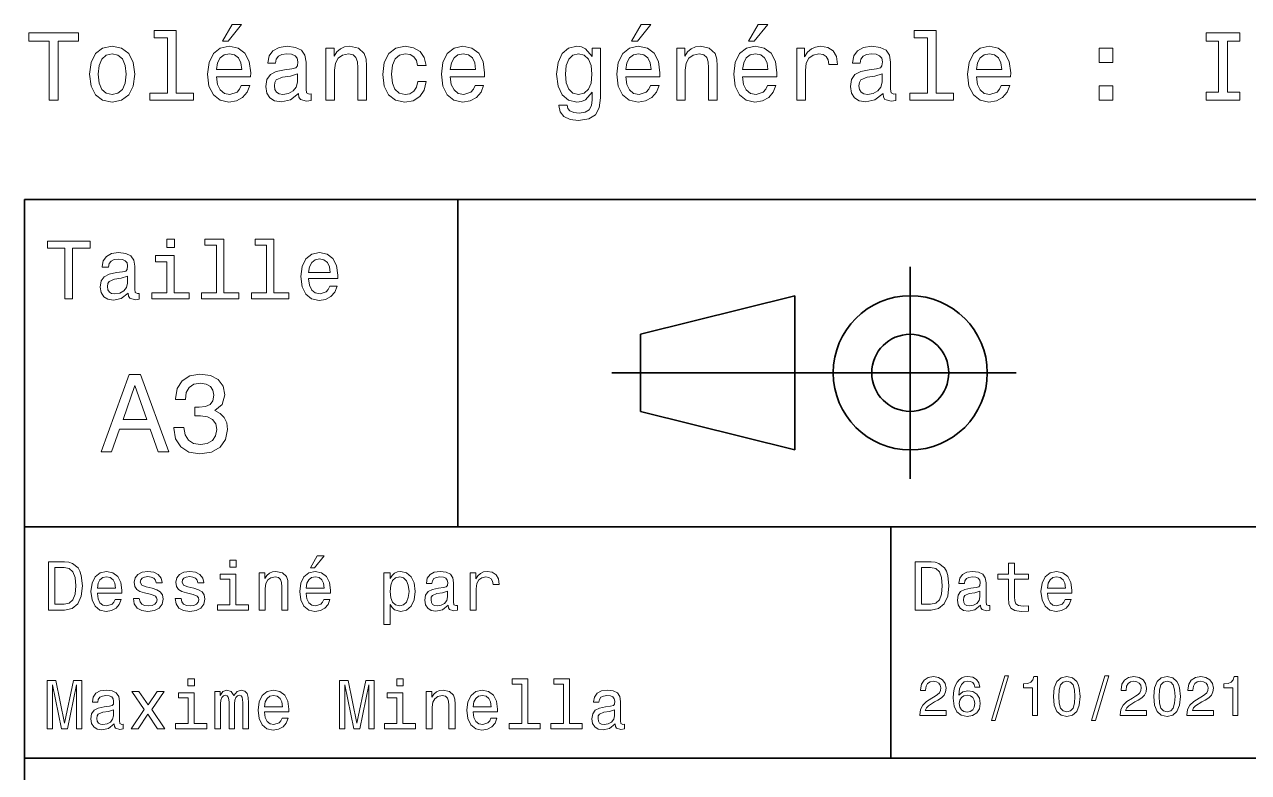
# Model space of a CAD drawing. Extents: x 0 to 420, y 0 to 297.
# Drawn here: x 220 to 283.6, y 40.3 to 79.1 of the extents above; entities that cross this region are included whole.
import ezdxf

# ---------------------------------------------------------------- set-up
doc = ezdxf.new("R2010")
doc.units = 0

msp = doc.modelspace()

# ---------------------------------------------------------------- linework, layer by layer
at = {"color": 7, "lineweight": 35}
for p, q in [((220, 10), (220, 70)), ((220, 70), (410, 70)), ((250.5, 61), (271.5, 61)), ((220, 53), (285, 53)), ((220, 41), (285, 41))]:
    msp.add_line(p, q, dxfattribs=at)
at = {"color": 7, "lineweight": 35, "ltscale": 0.425}
msp.add_line((242.5, 53), (242.5, 70), dxfattribs=at)
at = {"color": 7, "lineweight": 35, "ltscale": 0.275}
msp.add_line((266, 55.5), (266, 66.5), dxfattribs=at)
at = {"color": 7, "lineweight": 35, "ltscale": 0.206155}
for p, q in [((252, 63), (260, 65)), ((260, 57), (252, 59))]:
    msp.add_line(p, q, dxfattribs=at)
at = {"color": 7, "lineweight": 35, "ltscale": 0.2}
msp.add_line((260, 65), (260, 57), dxfattribs=at)
at = {"color": 7, "lineweight": 35, "ltscale": 0.1}
msp.add_line((252, 59), (252, 63), dxfattribs=at)
at = {"color": 7, "lineweight": 35, "ltscale": 0.3}
msp.add_line((265, 41), (265, 53), dxfattribs=at)
at = {"color": 7, "lineweight": 13}
for points in [[(230.278091, 78.219742), (230.575653, 78.219742), (231.276657, 79.077087), (230.782425, 79.077087)], [(251.530258, 78.219742), (251.827805, 78.219742), (252.528809, 79.077087), (252.034576, 79.077087)], [(257.602295, 78.219742), (257.899841, 78.219742), (258.600861, 79.077087), (258.106628, 79.077087)], [(221.286026, 75.143372), (221.75, 75.143372), (221.75, 78.219742), (222.809082, 78.219742), (222.809082, 78.643372), (220.221909, 78.643372), (220.221909, 78.219742), (221.286026, 78.219742)], [(227.42868, 78.391212), (227.42868, 75.516571), (226.515854, 75.516571), (226.515854, 75.143372), (228.780258, 75.143372), (228.780258, 75.516571), (227.872482, 75.516571), (227.872482, 78.764412), (226.732712, 78.764412), (226.732712, 78.391212)], [(266.896973, 78.391212), (266.896973, 75.516571), (265.984131, 75.516571), (265.984131, 75.143372), (268.248566, 75.143372), (268.248566, 75.516571), (267.340759, 75.516571), (267.340759, 78.764412), (266.200989, 78.764412), (266.200989, 78.391212)], [(282.00647, 75.567001), (281.360931, 75.567001), (281.360931, 75.143372), (283.115997, 75.143372), (283.115997, 75.567001), (282.470459, 75.567001), (282.470459, 78.219742), (283.115997, 78.219742), (283.115997, 78.643372), (281.360931, 78.643372), (281.360931, 78.219742), (282.00647, 78.219742)], [(223.378967, 76.494957), (223.459656, 75.879684), (223.69165, 75.425789), (224.059799, 75.143372), (224.554031, 75.047554), (225.043228, 75.143372), (225.411377, 75.420746), (225.643372, 75.874641), (225.729111, 76.494957), (225.643372, 77.110229), (225.411377, 77.56916), (225.043228, 77.846542), (224.554031, 77.947403), (224.059799, 77.846542), (223.69165, 77.564117), (223.459656, 77.110229)], [(223.832855, 76.5), (223.878235, 76.953888), (224.019455, 77.2817), (224.246399, 77.483429), (224.554031, 77.554031), (224.856628, 77.483429), (225.083572, 77.286743), (225.224777, 76.953888), (225.275223, 76.5), (225.224777, 76.041069), (225.083572, 75.708214), (224.856628, 75.506485), (224.554031, 75.440926), (224.246399, 75.506485), (224.019455, 75.708214), (223.878235, 76.041069)], [(229.970459, 76.368874), (231.745682, 76.368874), (231.750717, 76.575645), (231.670029, 77.155617), (231.44812, 77.58934), (231.095108, 77.851585), (230.626083, 77.947403), (230.167145, 77.846542), (229.814117, 77.564117), (229.587173, 77.105186), (229.506485, 76.5), (229.582138, 75.879684), (229.809082, 75.425789), (230.157059, 75.143372), (230.610947, 75.047554), (231.004318, 75.113113), (231.327087, 75.284584), (231.564117, 75.556915), (231.700287, 75.920029), (231.261536, 75.920029), (231.170746, 75.7183), (231.039627, 75.567001), (230.666428, 75.445969), (230.378967, 75.501442), (230.162109, 75.677956), (230.020889, 75.965416), (229.970459, 76.353745)], [(229.970459, 76.742073), (230.02594, 77.090057), (230.162109, 77.34726), (230.368881, 77.503601), (230.641205, 77.559074), (230.908508, 77.503601), (231.11528, 77.34726), (231.241348, 77.090057), (231.286743, 76.742073)], [(234.226944, 75.496399), (234.226944, 75.48127), (234.252167, 75.309799), (234.327805, 75.188759), (234.645538, 75.092941), (234.892654, 75.133286), (234.892654, 75.476227), (234.786743, 75.461098), (234.645538, 75.526657), (234.620316, 75.728386), (234.620316, 77.130402), (234.559799, 77.488472), (234.383286, 77.740631), (234.075653, 77.89193), (233.641937, 77.947403), (233.218292, 77.886887), (232.905624, 77.715416), (232.708939, 77.448128), (232.643372, 77.0951), (232.643372, 77.064842), (233.041794, 77.064842), (233.077087, 77.276657), (233.188034, 77.427956), (233.369598, 77.51873), (233.626801, 77.554031), (233.873917, 77.528816), (234.05043, 77.453171), (234.156342, 77.322044), (234.19165, 77.140488), (234.171463, 76.928673), (234.090775, 76.822769), (233.889053, 76.772331), (233.510803, 76.731987), (233.077087, 76.641212), (232.769455, 76.479828), (232.587891, 76.227669), (232.532425, 75.854469), (232.582855, 75.521614), (232.739197, 75.274498), (232.991348, 75.118156), (233.33934, 75.062683), (233.80835, 75.168587)], [(235.654175, 75.143372), (236.097977, 75.143372), (236.097977, 76.706772), (236.143372, 77.064842), (236.289627, 77.327087), (236.516571, 77.488472), (236.819168, 77.548988), (237.061234, 77.498558), (237.21254, 77.362389), (237.288177, 77.135445), (237.3134, 76.832855), (237.3134, 75.143372), (237.757202, 75.143372), (237.757202, 76.92363), (237.73703, 77.2817), (237.646255, 77.579254), (237.348709, 77.851585), (236.884735, 77.947403), (236.627518, 77.912102), (236.41066, 77.816284), (236.22406, 77.6549), (236.077805, 77.438042), (236.077805, 77.851585), (235.654175, 77.851585)], [(240.414978, 76.953888), (240.853745, 76.953888), (240.76297, 77.357346), (240.546112, 77.675072), (240.208221, 77.871758), (239.769455, 77.947403), (239.285309, 77.846542), (238.917145, 77.564117), (238.685165, 77.105186), (238.604462, 76.489914), (238.680115, 75.879684), (238.907059, 75.425789), (239.265137, 75.143372), (239.754318, 75.047554), (240.188049, 75.123199), (240.52594, 75.335014), (240.757919, 75.66787), (240.858795, 76.111671), (240.435165, 76.111671), (240.359512, 75.829254), (240.218292, 75.617432), (240.016571, 75.486313), (239.769455, 75.445969), (239.461823, 75.511528), (239.239914, 75.713257), (239.103745, 76.041069), (239.05835, 76.505043), (239.103745, 76.958931), (239.244965, 77.286743), (239.471909, 77.488472), (239.769455, 77.559074), (240.031708, 77.513687), (240.228394, 77.397697), (240.359512, 77.206055)], [(242.114563, 76.368874), (243.889771, 76.368874), (243.894806, 76.575645), (243.814117, 77.155617), (243.592224, 77.58934), (243.239197, 77.851585), (242.770172, 77.947403), (242.311249, 77.846542), (241.958221, 77.564117), (241.731262, 77.105186), (241.650574, 76.5), (241.726227, 75.879684), (241.953171, 75.425789), (242.301147, 75.143372), (242.755051, 75.047554), (243.148422, 75.113113), (243.471191, 75.284584), (243.708221, 75.556915), (243.844376, 75.920029), (243.405624, 75.920029), (243.31485, 75.7183), (243.183716, 75.567001), (242.810516, 75.445969), (242.523056, 75.501442), (242.306198, 75.677956), (242.164993, 75.965416), (242.114563, 76.353745)], [(242.114563, 76.742073), (242.170029, 77.090057), (242.306198, 77.34726), (242.51297, 77.503601), (242.785309, 77.559074), (243.052597, 77.503601), (243.259369, 77.34726), (243.385452, 77.090057), (243.430832, 76.742073)], [(249.906342, 75.264412), (249.906342, 77.851585), (249.482712, 77.851585), (249.482712, 77.412827), (249.13472, 77.811241), (248.922913, 77.912102), (248.685883, 77.947403), (248.257202, 77.846542), (247.924347, 77.564117), (247.707489, 77.110229), (247.631836, 76.5), (247.707489, 75.884727), (247.924347, 75.430832), (248.257202, 75.143372), (248.685883, 75.047554), (248.927948, 75.082855), (249.129684, 75.17363), (249.482712, 75.556915), (249.482712, 75.17363), (249.442368, 74.87104), (249.331406, 74.654175), (249.119598, 74.528099), (248.80188, 74.482712), (248.52449, 74.51297), (248.327805, 74.588615), (248.211823, 74.719742), (248.176514, 74.896255), (247.747833, 74.896255), (247.747833, 74.876083), (247.8134, 74.553314), (248.015137, 74.311241), (248.337891, 74.1549), (248.776657, 74.099426), (249.301147, 74.175072), (249.649139, 74.386887), (249.845825, 74.755043)], [(251.222626, 76.368874), (252.997833, 76.368874), (253.002884, 76.575645), (252.92218, 77.155617), (252.700287, 77.58934), (252.34726, 77.851585), (251.878235, 77.947403), (251.419312, 77.846542), (251.066284, 77.564117), (250.83934, 77.105186), (250.758636, 76.5), (250.83429, 75.879684), (251.061234, 75.425789), (251.409225, 75.143372), (251.863113, 75.047554), (252.256485, 75.113113), (252.579254, 75.284584), (252.816284, 75.556915), (252.952454, 75.920029), (252.513687, 75.920029), (252.422913, 75.7183), (252.291779, 75.567001), (251.918579, 75.445969), (251.631119, 75.501442), (251.414261, 75.677956), (251.273056, 75.965416), (251.222626, 76.353745)], [(251.222626, 76.742073), (251.278091, 77.090057), (251.414261, 77.34726), (251.621033, 77.503601), (251.893372, 77.559074), (252.16066, 77.503601), (252.367432, 77.34726), (252.493515, 77.090057), (252.53891, 76.742073)], [(253.870316, 75.143372), (254.314117, 75.143372), (254.314117, 76.706772), (254.359512, 77.064842), (254.505768, 77.327087), (254.732712, 77.488472), (255.035309, 77.548988), (255.277374, 77.498558), (255.42868, 77.362389), (255.504318, 77.135445), (255.529541, 76.832855), (255.529541, 75.143372), (255.973343, 75.143372), (255.973343, 76.92363), (255.953171, 77.2817), (255.862396, 77.579254), (255.564835, 77.851585), (255.100861, 77.947403), (254.843658, 77.912102), (254.626801, 77.816284), (254.440201, 77.6549), (254.293945, 77.438042), (254.293945, 77.851585), (253.870316, 77.851585)], [(257.294678, 76.368874), (259.069885, 76.368874), (259.074921, 76.575645), (258.994232, 77.155617), (258.772339, 77.58934), (258.419312, 77.851585), (257.950287, 77.947403), (257.491364, 77.846542), (257.138336, 77.564117), (256.911377, 77.105186), (256.830688, 76.5), (256.906342, 75.879684), (257.13327, 75.425789), (257.481262, 75.143372), (257.93515, 75.047554), (258.328522, 75.113113), (258.651306, 75.284584), (258.888336, 75.556915), (259.024506, 75.920029), (258.585724, 75.920029), (258.494965, 75.7183), (258.363831, 75.567001), (257.990631, 75.445969), (257.703156, 75.501442), (257.486298, 75.677956), (257.345093, 75.965416), (257.294678, 76.353745)], [(257.294678, 76.742073), (257.350128, 77.090057), (257.486298, 77.34726), (257.693085, 77.503601), (257.965424, 77.559074), (258.232697, 77.503601), (258.439484, 77.34726), (258.565552, 77.090057), (258.610962, 76.742073)], [(260.108795, 75.143372), (260.552582, 75.143372), (260.552582, 76.691643), (260.597992, 77.064842), (260.734131, 77.33213), (260.956055, 77.493515), (261.253601, 77.548988), (261.475494, 77.513687), (261.641937, 77.412827), (261.742798, 77.241356), (261.778107, 77.009369), (262.226929, 77.009369), (262.166412, 77.41787), (262, 77.710373), (261.722626, 77.886887), (261.34436, 77.947403), (261.087158, 77.907059), (260.865265, 77.806198), (260.668579, 77.634727), (260.512238, 77.40274), (260.512238, 77.851585), (260.108795, 77.851585)], [(264.587158, 75.496399), (264.587158, 75.48127), (264.612396, 75.309799), (264.688049, 75.188759), (265.005768, 75.092941), (265.252869, 75.133286), (265.252869, 75.476227), (265.146973, 75.461098), (265.005768, 75.526657), (264.98053, 75.728386), (264.98053, 77.130402), (264.920013, 77.488472), (264.7435, 77.740631), (264.435883, 77.89193), (264.002167, 77.947403), (263.578522, 77.886887), (263.265839, 77.715416), (263.069153, 77.448128), (263.003601, 77.0951), (263.003601, 77.064842), (263.402008, 77.064842), (263.437317, 77.276657), (263.548279, 77.427956), (263.729828, 77.51873), (263.98703, 77.554031), (264.234131, 77.528816), (264.410645, 77.453171), (264.516571, 77.322044), (264.55188, 77.140488), (264.531708, 76.928673), (264.450989, 76.822769), (264.249268, 76.772331), (263.871033, 76.731987), (263.437317, 76.641212), (263.129669, 76.479828), (262.94812, 76.227669), (262.892639, 75.854469), (262.943085, 75.521614), (263.099426, 75.274498), (263.351593, 75.118156), (263.699554, 75.062683), (264.168579, 75.168587)], [(269.438751, 76.368874), (271.213959, 76.368874), (271.219025, 76.575645), (271.138306, 77.155617), (270.916412, 77.58934), (270.563385, 77.851585), (270.09436, 77.947403), (269.635437, 77.846542), (269.28241, 77.564117), (269.055481, 77.105186), (268.974792, 76.5), (269.050415, 75.879684), (269.277374, 75.425789), (269.625366, 75.143372), (270.079254, 75.047554), (270.472626, 75.113113), (270.79538, 75.284584), (271.03241, 75.556915), (271.168579, 75.920029), (270.729828, 75.920029), (270.639038, 75.7183), (270.507935, 75.567001), (270.134705, 75.445969), (269.84726, 75.501442), (269.630402, 75.677956), (269.489197, 75.965416), (269.438751, 76.353745)], [(269.438751, 76.742073), (269.494232, 77.090057), (269.630402, 77.34726), (269.837158, 77.503601), (270.109497, 77.559074), (270.376801, 77.503601), (270.583557, 77.34726), (270.709656, 77.090057), (270.755035, 76.742073)], [(275.81842, 77.100143), (276.514404, 77.100143), (276.514404, 77.851585), (275.81842, 77.851585)], [(248.090775, 76.5), (248.136169, 76.948845), (248.272339, 77.2817), (248.484146, 77.478386), (248.766571, 77.548988), (249.064117, 77.478386), (249.286026, 77.2817), (249.422195, 76.948845), (249.472626, 76.5), (249.422195, 76.041069), (249.286026, 75.713257), (249.064117, 75.511528), (248.766571, 75.445969), (248.484146, 75.511528), (248.272339, 75.713257), (248.136169, 76.046112)], [(234.176514, 76.091499), (234.115997, 75.829254), (233.954605, 75.627518), (233.71254, 75.496399), (233.414978, 75.451012), (233.223343, 75.476227), (233.087173, 75.556915), (233.001434, 75.698128), (232.976227, 75.894814), (232.996399, 76.071327), (233.077087, 76.197403), (233.399857, 76.338615), (233.80835, 76.399132), (234.176514, 76.520172)], [(264.536743, 76.091499), (264.476227, 75.829254), (264.31485, 75.627518), (264.072754, 75.496399), (263.775208, 75.451012), (263.583557, 75.476227), (263.447388, 75.556915), (263.361664, 75.698128), (263.336456, 75.894814), (263.356628, 76.071327), (263.437317, 76.197403), (263.760071, 76.338615), (264.168579, 76.399132), (264.536743, 76.520172)], [(275.81842, 75.143372), (276.514404, 75.143372), (276.514404, 75.894814), (275.81842, 75.894814)], [(222.10231, 64.837173), (222.5, 64.837173), (222.5, 67.47406), (223.407776, 67.47406), (223.407776, 67.837173), (221.190201, 67.837173), (221.190201, 67.47406), (222.10231, 67.47406)], [(227.786743, 67.940918), (227.38472, 67.940918), (227.38472, 67.508644), (227.786743, 67.508644)], [(229.969742, 67.621033), (229.969742, 65.157059), (229.187317, 65.157059), (229.187317, 64.837173), (231.128235, 64.837173), (231.128235, 65.157059), (230.350143, 65.157059), (230.350143, 67.940918), (229.373199, 67.940918), (229.373199, 67.621033)], [(232.572052, 67.621033), (232.572052, 65.157059), (231.789627, 65.157059), (231.789627, 64.837173), (233.730545, 64.837173), (233.730545, 65.157059), (232.952454, 65.157059), (232.952454, 67.940918), (231.97551, 67.940918), (231.97551, 67.621033)], [(225.387604, 65.139771), (225.387604, 65.126801), (225.409225, 64.979828), (225.47406, 64.876076), (225.746399, 64.793945), (225.958206, 64.828529), (225.958206, 65.122475), (225.867432, 65.109505), (225.746399, 65.165703), (225.724777, 65.338615), (225.724777, 66.540344), (225.672913, 66.84726), (225.521606, 67.0634), (225.257919, 67.193085), (224.886169, 67.240631), (224.523056, 67.188759), (224.255051, 67.041786), (224.086456, 66.812675), (224.030258, 66.510086), (224.030258, 66.484146), (224.371765, 66.484146), (224.402023, 66.665703), (224.497116, 66.795387), (224.65274, 66.873199), (224.873199, 66.903458), (225.085022, 66.881844), (225.236313, 66.817001), (225.327087, 66.704605), (225.357346, 66.548988), (225.340057, 66.367432), (225.270889, 66.276657), (225.097977, 66.233429), (224.773773, 66.198845), (224.402023, 66.121033), (224.138336, 65.982704), (223.982712, 65.766571), (223.935165, 65.446686), (223.978394, 65.161385), (224.112396, 64.949562), (224.328537, 64.815559), (224.626801, 64.768013), (225.028824, 64.858788)], [(227.773773, 65.157059), (227.773773, 67.080688), (226.796829, 67.080688), (226.796829, 66.756485), (227.393372, 66.756485), (227.393372, 65.157059), (226.61528, 65.157059), (226.61528, 64.837173), (228.560516, 64.837173), (228.560516, 65.157059)], [(234.750717, 65.887604), (236.272339, 65.887604), (236.276657, 66.064842), (236.207489, 66.561958), (236.017288, 66.933716), (235.714691, 67.158501), (235.312683, 67.240631), (234.919312, 67.154175), (234.616714, 66.912102), (234.422195, 66.51873), (234.353027, 66), (234.417862, 65.4683), (234.612396, 65.079247), (234.91066, 64.837173), (235.299713, 64.755043), (235.636887, 64.811234), (235.913544, 64.958214), (236.116714, 65.191643), (236.233429, 65.502876), (235.857346, 65.502876), (235.779541, 65.329971), (235.667145, 65.200287), (235.34726, 65.096542), (235.100861, 65.144089), (234.914993, 65.295387), (234.793945, 65.541786), (234.750717, 65.874634)], [(234.750717, 66.207489), (234.798279, 66.50576), (234.914993, 66.726219), (235.092224, 66.860229), (235.325653, 66.907776), (235.554749, 66.860229), (235.731995, 66.726219), (235.840057, 66.50576), (235.878967, 66.207489)], [(225.344376, 65.649857), (225.292511, 65.425072), (225.154175, 65.252159), (224.946686, 65.139771), (224.69165, 65.100861), (224.527374, 65.122475), (224.41066, 65.191643), (224.337173, 65.312675), (224.315567, 65.481262), (224.332855, 65.632561), (224.402023, 65.740631), (224.67868, 65.861671), (225.028824, 65.913544), (225.344376, 66.017288)], [(223.982712, 56.9049), (224.51297, 56.9049), (224.933716, 58.080692), (226.530258, 58.080692), (226.951004, 56.9049), (227.492798, 56.9049), (226.028824, 60.910664), (225.440918, 60.910664)], [(227.752167, 58.161385), (227.752167, 58.121037), (227.844376, 57.567722), (228.11528, 57.152737), (228.541794, 56.887608), (229.106628, 56.789627), (229.706055, 56.887608), (230.155624, 57.141212), (230.443802, 57.54467), (230.547546, 58.0634), (230.501434, 58.403458), (230.374634, 58.680115), (230.167145, 58.893372), (229.890488, 59.048992), (230.265137, 59.360229), (230.39769, 59.855907), (230.311234, 60.305477), (230.0634, 60.645535), (229.659943, 60.858791), (229.106628, 60.933716), (228.587891, 60.841499), (228.190201, 60.587898), (227.930832, 60.184437), (227.844376, 59.648415), (227.844376, 59.60807), (228.357346, 59.60807), (228.403458, 59.976944), (228.553314, 60.242077), (228.795395, 60.403458), (229.135452, 60.461094), (229.435165, 60.414986), (229.654175, 60.293949), (229.786743, 60.097984), (229.838623, 59.832855), (229.786743, 59.550434), (229.648422, 59.360229), (229.406342, 59.244957), (229.077805, 59.210377), (228.853027, 59.216141), (228.853027, 58.760807), (229.135452, 58.772335), (229.498566, 58.720463), (229.769455, 58.582134), (229.930832, 58.357349), (229.98848, 58.0634), (229.925079, 57.729107), (229.757919, 57.48127), (229.492798, 57.325649), (229.141205, 57.273777), (228.778091, 57.331413), (228.51297, 57.504322), (228.345825, 57.780979), (228.282425, 58.161385)], [(225.118149, 58.570606), (225.734863, 60.334293), (226.351578, 58.570606)], [(234.84726, 50.88797), (235.059799, 50.88797), (235.560516, 51.500362), (235.207489, 51.500362)], [(222.080688, 51.190563), (221.248566, 51.190563), (221.248566, 48.690563), (222.080688, 48.690563), (222.473343, 48.769814), (222.765137, 49.011169), (222.945251, 49.40382), (223.010086, 49.940563), (222.952454, 50.488113), (222.880402, 50.70425), (222.779541, 50.877163), (222.487747, 51.111313), (222.296829, 51.168949)], [(222.055481, 50.891571), (222.329254, 50.837536), (222.516571, 50.671829), (222.628235, 50.376442), (222.664261, 49.940563), (222.624634, 49.519093), (222.51297, 49.223705), (222.322052, 49.047192), (222.055481, 48.989555), (221.583572, 48.989555), (221.583572, 50.891571)], [(230.992798, 51.27702), (230.657776, 51.27702), (230.657776, 50.916786), (230.992798, 50.916786)], [(267.080688, 51.190563), (266.248566, 51.190563), (266.248566, 48.690563), (267.080688, 48.690563), (267.473328, 48.769814), (267.765137, 49.011169), (267.945251, 49.40382), (268.010101, 49.940563), (267.952454, 50.488113), (267.880402, 50.70425), (267.779541, 50.877163), (267.487762, 51.111313), (267.296844, 51.168949)], [(267.055481, 50.891571), (267.329254, 50.837536), (267.516571, 50.671829), (267.628235, 50.376442), (267.664276, 49.940563), (267.624634, 49.519093), (267.51297, 49.223705), (267.322052, 49.047192), (267.055481, 48.989555), (266.583588, 48.989555), (266.583588, 50.891571)], [(271.100861, 50.289986), (271.100861, 49.320965), (271.122467, 49.007565), (271.223328, 48.791428), (271.425079, 48.665348), (271.767303, 48.62212), (272.141937, 48.640129), (272.141937, 48.913906), (271.868164, 48.892292), (271.619598, 48.921112), (271.486298, 49.011169), (271.42868, 49.162464), (271.417877, 49.375), (271.417877, 50.289986), (272.141937, 50.289986), (272.141937, 50.560158), (271.417877, 50.560158), (271.417877, 51.125721), (271.100861, 51.125721), (271.100861, 50.560158), (270.553314, 50.560158), (270.553314, 50.289986)], [(223.784576, 49.565922), (225.052597, 49.565922), (225.056198, 49.713619), (224.998566, 50.127884), (224.840057, 50.437683), (224.587891, 50.625), (224.252884, 50.693443), (223.925079, 50.621399), (223.672913, 50.41967), (223.510803, 50.091862), (223.453171, 49.659584), (223.507202, 49.216499), (223.669312, 48.892292), (223.917862, 48.690563), (224.242081, 48.62212), (224.523056, 48.668949), (224.753601, 48.791428), (224.922913, 48.98595), (225.020172, 49.245319), (224.706772, 49.245319), (224.641937, 49.101227), (224.548264, 48.993156), (224.281708, 48.9067), (224.07637, 48.946327), (223.921463, 49.072407), (223.820602, 49.27774), (223.784576, 49.555115)], [(223.784576, 49.832493), (223.824203, 50.081055), (223.921463, 50.264771), (224.069168, 50.376442), (224.263687, 50.416069), (224.454605, 50.376442), (224.60231, 50.264771), (224.692368, 50.081055), (224.724777, 49.832493)], [(226.623199, 49.818085), (226.317001, 49.890129), (226.090057, 49.972984), (226.014404, 50.142292), (226.036026, 50.261169), (226.111664, 50.347622), (226.234146, 50.401657), (226.41066, 50.423271), (226.579971, 50.401657), (226.713257, 50.336815), (226.799713, 50.239555), (226.835739, 50.109871), (227.145538, 50.109871), (227.145538, 50.117077), (227.091492, 50.351227), (226.943802, 50.534943), (226.713257, 50.650219), (226.41066, 50.693443), (226.104462, 50.650219), (225.881119, 50.531342), (225.740631, 50.354828), (225.697403, 50.131485), (225.729828, 49.915348), (225.830688, 49.76405), (225.996399, 49.655983), (226.237747, 49.580334), (226.590775, 49.493877), (226.806915, 49.40382), (226.864548, 49.331772), (226.886169, 49.223705), (226.853745, 49.09042), (226.767288, 48.989555), (226.626801, 48.924713), (226.439484, 48.903099), (226.241348, 48.924713), (226.09726, 49.000362), (226, 49.122841), (225.960373, 49.292149), (225.654175, 49.292149), (225.704605, 49.003963), (225.85231, 48.795029), (226.086456, 48.668949), (226.41066, 48.62212), (226.749283, 48.668949), (226.997833, 48.795029), (227.149139, 48.996758), (227.203171, 49.259727), (227.163544, 49.486671), (227.05188, 49.641571), (226.868149, 49.742435)], [(228.791794, 49.818085), (228.485596, 49.890129), (228.258652, 49.972984), (228.182999, 50.142292), (228.204605, 50.261169), (228.280258, 50.347622), (228.40274, 50.401657), (228.579254, 50.423271), (228.748566, 50.401657), (228.881851, 50.336815), (228.968292, 50.239555), (229.004318, 50.109871), (229.314117, 50.109871), (229.314117, 50.117077), (229.260086, 50.351227), (229.112396, 50.534943), (228.881851, 50.650219), (228.579254, 50.693443), (228.273056, 50.650219), (228.049713, 50.531342), (227.909225, 50.354828), (227.865997, 50.131485), (227.898422, 49.915348), (227.999283, 49.76405), (228.164993, 49.655983), (228.406342, 49.580334), (228.759369, 49.493877), (228.97551, 49.40382), (229.033142, 49.331772), (229.054749, 49.223705), (229.022339, 49.09042), (228.935883, 48.989555), (228.795395, 48.924713), (228.608063, 48.903099), (228.409943, 48.924713), (228.265854, 49.000362), (228.168594, 49.122841), (228.128967, 49.292149), (227.822769, 49.292149), (227.873199, 49.003963), (228.020889, 48.795029), (228.255051, 48.668949), (228.579254, 48.62212), (228.917862, 48.668949), (229.166428, 48.795029), (229.317719, 48.996758), (229.371765, 49.259727), (229.332138, 49.486671), (229.220459, 49.641571), (229.036743, 49.742435)], [(230.981995, 48.957134), (230.981995, 50.560158), (230.167862, 50.560158), (230.167862, 50.289986), (230.664978, 50.289986), (230.664978, 48.957134), (230.016571, 48.957134), (230.016571, 48.690563), (231.637604, 48.690563), (231.637604, 48.957134)], [(232.181549, 48.690563), (232.498566, 48.690563), (232.498566, 49.807278), (232.530975, 50.063042), (232.635452, 50.250362), (232.797546, 50.365635), (233.013687, 50.408863), (233.1866, 50.372841), (233.294662, 50.275578), (233.348709, 50.113472), (233.366714, 49.897335), (233.366714, 48.690563), (233.683716, 48.690563), (233.683716, 49.962177), (233.669312, 50.217941), (233.604462, 50.430477), (233.391937, 50.625), (233.060516, 50.693443), (232.876801, 50.668228), (232.721909, 50.599785), (232.588623, 50.484512), (232.484146, 50.329613), (232.484146, 50.625), (232.181549, 50.625)], [(234.627518, 49.565922), (235.895538, 49.565922), (235.899139, 49.713619), (235.841492, 50.127884), (235.682999, 50.437683), (235.430832, 50.625), (235.095825, 50.693443), (234.768005, 50.621399), (234.515854, 50.41967), (234.353745, 50.091862), (234.296112, 49.659584), (234.350143, 49.216499), (234.512253, 48.892292), (234.760803, 48.690563), (235.085022, 48.62212), (235.365997, 48.668949), (235.596542, 48.791428), (235.765854, 48.98595), (235.863113, 49.245319), (235.549713, 49.245319), (235.484863, 49.101227), (235.391205, 48.993156), (235.124634, 48.9067), (234.919312, 48.946327), (234.764404, 49.072407), (234.663544, 49.27774), (234.627518, 49.555115)], [(234.627518, 49.832493), (234.667145, 50.081055), (234.764404, 50.264771), (234.912109, 50.376442), (235.106628, 50.416069), (235.297546, 50.376442), (235.445251, 50.264771), (235.535309, 50.081055), (235.567719, 49.832493)], [(238.986313, 50.326012), (238.986313, 50.625), (238.669312, 50.625), (238.669312, 47.941284), (238.986313, 47.941284), (238.986313, 48.98595), (239.097977, 48.816643), (239.22406, 48.704971), (239.541061, 48.62212), (239.843658, 48.690563), (240.081406, 48.895893), (240.236313, 49.2201), (240.293945, 49.659584), (240.236313, 50.095463), (240.081406, 50.41967), (239.843658, 50.621399), (239.541061, 50.693443), (239.368164, 50.671829), (239.220459, 50.603386), (239.094376, 50.488113)], [(239.48703, 48.9067), (239.27449, 48.953533), (239.119598, 49.097622), (239.022339, 49.331772), (238.989914, 49.659584), (239.022339, 49.983791), (239.119598, 50.217941), (239.27449, 50.358429), (239.48703, 50.408863), (239.681549, 50.358429), (239.836456, 50.21434), (239.933716, 49.98019), (239.969742, 49.659584), (239.933716, 49.335377), (239.836456, 49.097622), (239.681549, 48.953533)], [(242.005051, 48.942726), (242.005051, 48.931919), (242.023056, 48.809441), (242.077087, 48.722984), (242.304031, 48.654541), (242.480545, 48.683357), (242.480545, 48.928314), (242.404907, 48.917507), (242.304031, 48.96434), (242.286026, 49.108429), (242.286026, 50.109871), (242.242798, 50.365635), (242.116714, 50.54575), (241.896973, 50.65382), (241.587173, 50.693443), (241.284576, 50.650219), (241.061234, 50.52774), (240.920746, 50.336815), (240.873917, 50.084656), (240.873917, 50.063042), (241.158508, 50.063042), (241.183716, 50.21434), (241.26297, 50.322407), (241.392654, 50.387249), (241.57637, 50.412464), (241.752884, 50.394455), (241.878967, 50.34042), (241.95462, 50.246758), (241.979828, 50.117077), (241.965424, 49.965778), (241.907776, 49.890129), (241.763687, 49.854107), (241.493515, 49.825291), (241.183716, 49.760448), (240.963974, 49.645176), (240.83429, 49.465057), (240.794678, 49.19849), (240.830688, 48.960735), (240.942368, 48.784222), (241.122482, 48.67255), (241.371033, 48.632927), (241.706055, 48.708576)], [(243.143372, 48.690563), (243.460373, 48.690563), (243.460373, 49.796471), (243.492798, 50.063042), (243.590057, 50.253963), (243.748566, 50.369236), (243.96109, 50.408863), (244.119598, 50.383648), (244.23848, 50.3116), (244.310516, 50.189121), (244.335739, 50.023415), (244.656342, 50.023415), (244.613113, 50.315205), (244.494232, 50.524136), (244.296112, 50.650219), (244.02594, 50.693443), (243.842224, 50.664627), (243.683716, 50.592579), (243.543228, 50.4701), (243.431564, 50.304398), (243.431564, 50.625), (243.143372, 50.625)], [(269.656342, 48.942726), (269.656342, 48.931919), (269.674347, 48.809441), (269.728394, 48.722984), (269.955322, 48.654541), (270.131836, 48.683357), (270.131836, 48.928314), (270.056183, 48.917507), (269.955322, 48.96434), (269.937317, 49.108429), (269.937317, 50.109871), (269.894104, 50.365635), (269.768005, 50.54575), (269.548279, 50.65382), (269.238464, 50.693443), (268.935883, 50.650219), (268.712524, 50.52774), (268.572052, 50.336815), (268.525208, 50.084656), (268.525208, 50.063042), (268.809784, 50.063042), (268.835022, 50.21434), (268.914276, 50.322407), (269.043945, 50.387249), (269.227661, 50.412464), (269.404175, 50.394455), (269.530273, 50.34042), (269.605896, 50.246758), (269.631134, 50.117077), (269.61673, 49.965778), (269.559082, 49.890129), (269.414978, 49.854107), (269.144806, 49.825291), (268.835022, 49.760448), (268.615265, 49.645176), (268.485596, 49.465057), (268.445953, 49.19849), (268.481995, 48.960735), (268.593658, 48.784222), (268.773773, 48.67255), (269.022339, 48.632927), (269.357361, 48.708576)], [(273.121765, 49.565922), (274.389771, 49.565922), (274.393372, 49.713619), (274.335724, 50.127884), (274.177246, 50.437683), (273.925079, 50.625), (273.590057, 50.693443), (273.262238, 50.621399), (273.010101, 50.41967), (272.847992, 50.091862), (272.790344, 49.659584), (272.844391, 49.216499), (273.00647, 48.892292), (273.255035, 48.690563), (273.579254, 48.62212), (273.860229, 48.668949), (274.09079, 48.791428), (274.260101, 48.98595), (274.357361, 49.245319), (274.043945, 49.245319), (273.979095, 49.101227), (273.885437, 48.993156), (273.618866, 48.9067), (273.413544, 48.946327), (273.258636, 49.072407), (273.157776, 49.27774), (273.121765, 49.555115)], [(273.121765, 49.832493), (273.161377, 50.081055), (273.258636, 50.264771), (273.406342, 50.376442), (273.600861, 50.416069), (273.791779, 50.376442), (273.939484, 50.264771), (274.029541, 50.081055), (274.061951, 49.832493)], [(241.969025, 49.367798), (241.925797, 49.180477), (241.810516, 49.036385), (241.637604, 48.942726), (241.425079, 48.910305), (241.288177, 48.928314), (241.190918, 48.98595), (241.129684, 49.086815), (241.111679, 49.227306), (241.126083, 49.353386), (241.183716, 49.443443), (241.414261, 49.544312), (241.706055, 49.587536), (241.969025, 49.673992)], [(269.620331, 49.367798), (269.577087, 49.180477), (269.461823, 49.036385), (269.28891, 48.942726), (269.076355, 48.910305), (268.939484, 48.928314), (268.842224, 48.98595), (268.780975, 49.086815), (268.76297, 49.227306), (268.777374, 49.353386), (268.835022, 49.443443), (269.065552, 49.544312), (269.357361, 49.587536), (269.620331, 49.673992)], [(266.489929, 43.224785), (267.864563, 43.224785), (267.864563, 43.472622), (266.778107, 43.472622), (266.838623, 43.60807), (266.942383, 43.720463), (267.262238, 43.925072), (267.432281, 44.011528), (267.622498, 44.135448), (267.757935, 44.279541), (267.835754, 44.44957), (267.864563, 44.642651), (267.815552, 44.884727), (267.680115, 45.074928), (267.472626, 45.195965), (267.20462, 45.239193), (266.927948, 45.190201), (266.71759, 45.054756), (266.582123, 44.838619), (266.536041, 44.553314), (266.536041, 44.51297), (266.798279, 44.51297), (266.798279, 44.536022), (266.824219, 44.731991), (266.902008, 44.876083), (267.02594, 44.9683), (267.190216, 45), (267.357361, 44.971184), (267.481262, 44.899136), (267.561951, 44.786743), (267.59079, 44.645535), (267.570618, 44.51297), (267.515869, 44.400578), (267.423645, 44.302593), (267.296844, 44.216141), (267.126801, 44.12392), (266.844391, 43.945248), (266.645538, 43.755043), (266.527374, 43.524498), (266.489929, 43.233429)], [(269.619598, 44.685879), (269.56485, 44.919308), (269.438049, 45.09222), (269.242065, 45.201729), (268.988464, 45.239193), (268.818451, 45.219021), (268.671478, 45.164265), (268.541779, 45.074928), (268.432281, 44.948128), (268.345825, 44.789627), (268.28244, 44.596542), (268.242065, 44.368877), (268.23056, 44.112392), (268.276672, 43.703171), (268.417877, 43.406342), (268.645538, 43.227665), (268.956787, 43.167149), (269.236328, 43.219021), (269.449585, 43.354469), (269.587891, 43.567726), (269.636902, 43.838619), (269.587891, 44.112392), (269.455322, 44.322769), (269.250732, 44.455334), (268.997131, 44.501442), (268.723358, 44.443806), (268.518738, 44.279541), (268.561951, 44.596542), (268.654175, 44.824207), (268.79538, 44.959656), (268.991364, 45.005764), (269.135437, 44.982712), (269.244965, 44.922192), (269.317017, 44.821327), (269.354462, 44.685879)], [(270.213257, 42.956772), (270.412109, 42.956772), (271.109528, 45.279541), (270.907776, 45.279541)], [(272.345825, 43.224785), (272.608063, 43.224785), (272.608063, 45.239193), (272.412109, 45.239193), (272.360229, 45.0634), (272.2565, 44.945248), (272.097992, 44.876083), (271.878967, 44.853027), (271.878967, 44.648415), (272.345825, 44.648415)], [(273.438049, 44.201729), (273.481262, 43.749279), (273.61673, 43.426514), (273.832855, 43.230549), (274.132568, 43.167149), (274.429413, 43.230549), (274.645538, 43.426514), (274.778107, 43.749279), (274.824219, 44.201729), (274.778107, 44.651299), (274.723358, 44.829971), (274.645538, 44.976948), (274.429413, 45.172913), (274.132568, 45.239193), (273.832855, 45.172913), (273.61673, 44.974064), (273.481262, 44.651299)], [(275.417877, 42.956772), (275.61673, 42.956772), (276.314117, 45.279541), (276.112396, 45.279541)], [(276.899139, 43.224785), (278.273773, 43.224785), (278.273773, 43.472622), (277.187317, 43.472622), (277.247833, 43.60807), (277.351593, 43.720463), (277.671478, 43.925072), (277.841492, 44.011528), (278.031708, 44.135448), (278.167145, 44.279541), (278.244965, 44.44957), (278.273773, 44.642651), (278.224792, 44.884727), (278.089355, 45.074928), (277.881836, 45.195965), (277.613831, 45.239193), (277.337189, 45.190201), (277.126801, 45.054756), (276.991364, 44.838619), (276.945251, 44.553314), (276.945251, 44.51297), (277.207489, 44.51297), (277.207489, 44.536022), (277.233429, 44.731991), (277.311249, 44.876083), (277.43515, 44.9683), (277.599426, 45), (277.766571, 44.971184), (277.890503, 44.899136), (277.971191, 44.786743), (278, 44.645535), (277.979828, 44.51297), (277.925079, 44.400578), (277.832855, 44.302593), (277.706055, 44.216141), (277.536041, 44.12392), (277.253601, 43.945248), (277.054749, 43.755043), (276.936615, 43.524498), (276.899139, 43.233429)], [(278.64267, 44.201729), (278.685883, 43.749279), (278.82132, 43.426514), (279.037476, 43.230549), (279.337189, 43.167149), (279.634003, 43.230549), (279.850159, 43.426514), (279.982727, 43.749279), (280.028809, 44.201729), (279.982727, 44.651299), (279.927948, 44.829971), (279.850159, 44.976948), (279.634003, 45.172913), (279.337189, 45.239193), (279.037476, 45.172913), (278.82132, 44.974064), (278.685883, 44.651299)], [(280.368866, 43.224785), (281.74353, 43.224785), (281.74353, 43.472622), (280.657074, 43.472622), (280.71759, 43.60807), (280.82132, 43.720463), (281.141205, 43.925072), (281.311249, 44.011528), (281.501434, 44.135448), (281.636902, 44.279541), (281.714691, 44.44957), (281.74353, 44.642651), (281.694519, 44.884727), (281.559082, 45.074928), (281.351593, 45.195965), (281.083588, 45.239193), (280.806915, 45.190201), (280.596558, 45.054756), (280.46109, 44.838619), (280.414978, 44.553314), (280.414978, 44.51297), (280.677246, 44.51297), (280.677246, 44.536022), (280.703186, 44.731991), (280.780975, 44.876083), (280.904907, 44.9683), (281.069153, 45), (281.236328, 44.971184), (281.360229, 44.899136), (281.440918, 44.786743), (281.469757, 44.645535), (281.449585, 44.51297), (281.394806, 44.400578), (281.302612, 44.302593), (281.175781, 44.216141), (281.005768, 44.12392), (280.723358, 43.945248), (280.524506, 43.755043), (280.406342, 43.524498), (280.368866, 43.233429)], [(282.755035, 43.224785), (283.017303, 43.224785), (283.017303, 45.239193), (282.82132, 45.239193), (282.76947, 45.0634), (282.66571, 44.945248), (282.507202, 44.876083), (282.288177, 44.853027), (282.288177, 44.648415), (282.755035, 44.648415)], [(221.183716, 42.530979), (221.46109, 42.530979), (221.46109, 44.80043), (221.929398, 42.530979), (222.239197, 42.530979), (222.703888, 44.80043), (222.703888, 42.530979), (222.984863, 42.530979), (222.984863, 45.030979), (222.545395, 45.030979), (222.08429, 42.826366), (221.626801, 45.030979), (221.183716, 45.030979)], [(224.656342, 42.783142), (224.656342, 42.772335), (224.674347, 42.649857), (224.728394, 42.5634), (224.955338, 42.494957), (225.131851, 42.523773), (225.131851, 42.76873), (225.056198, 42.757923), (224.955338, 42.804756), (224.937317, 42.948845), (224.937317, 43.950287), (224.894089, 44.206051), (224.768005, 44.386166), (224.548264, 44.494236), (224.23848, 44.533859), (223.935883, 44.490635), (223.71254, 44.368156), (223.572052, 44.177231), (223.525223, 43.925072), (223.525223, 43.903458), (223.809799, 43.903458), (223.835022, 44.054756), (223.914261, 44.162823), (224.043945, 44.227665), (224.227661, 44.25288), (224.404175, 44.234871), (224.530258, 44.180836), (224.605911, 44.087173), (224.631119, 43.957493), (224.616714, 43.806194), (224.559082, 43.730545), (224.414978, 43.694523), (224.144806, 43.665707), (223.835022, 43.600864), (223.61528, 43.485592), (223.485596, 43.305473), (223.445969, 43.038906), (223.481995, 42.801151), (223.593658, 42.624638), (223.773773, 42.512966), (224.022339, 42.473343), (224.357346, 42.548992)], [(228.824203, 45.117435), (228.489197, 45.117435), (228.489197, 44.757202), (228.824203, 44.757202)], [(229.886887, 42.530979), (230.17868, 42.530979), (230.17868, 43.824207), (230.196686, 44.01873), (230.250717, 44.159222), (230.333572, 44.242073), (230.44165, 44.274494), (230.528091, 44.245678), (230.585739, 44.17363), (230.614548, 44.051151), (230.625366, 43.88905), (230.625366, 42.530979), (230.899139, 42.530979), (230.899139, 43.824207), (230.917145, 44.015129), (230.971176, 44.155621), (231.057632, 44.242073), (231.16571, 44.274494), (231.252167, 44.245678), (231.309799, 44.17363), (231.345825, 43.88905), (231.345825, 42.530979), (231.637604, 42.530979), (231.637604, 43.867435), (231.619598, 44.144814), (231.561966, 44.357349), (231.446686, 44.48703), (231.259369, 44.533859), (231.039627, 44.461815), (230.870316, 44.25288), (230.73703, 44.458214), (230.513687, 44.533859), (230.30835, 44.461815), (230.167862, 44.260086), (230.167862, 44.465416), (229.886887, 44.465416)], [(232.458939, 43.406338), (233.726944, 43.406338), (233.730545, 43.554035), (233.672913, 43.9683), (233.514404, 44.278099), (233.262253, 44.465416), (232.927231, 44.533859), (232.599426, 44.461815), (232.34726, 44.260086), (232.185165, 43.932278), (232.127518, 43.5), (232.181549, 43.056915), (232.343658, 42.732708), (232.592224, 42.530979), (232.916428, 42.462536), (233.197403, 42.509365), (233.427948, 42.631844), (233.59726, 42.826366), (233.694519, 43.085735), (233.381119, 43.085735), (233.316284, 42.941643), (233.222626, 42.833572), (232.956055, 42.747116), (232.750717, 42.786743), (232.595825, 42.912823), (232.494965, 43.118156), (232.458939, 43.395531)], [(236.363831, 42.530979), (236.641205, 42.530979), (236.641205, 44.80043), (237.109512, 42.530979), (237.419312, 42.530979), (237.884003, 44.80043), (237.884003, 42.530979), (238.164978, 42.530979), (238.164978, 45.030979), (237.72551, 45.030979), (237.264404, 42.826366), (236.806915, 45.030979), (236.363831, 45.030979)], [(239.667145, 45.117435), (239.332138, 45.117435), (239.332138, 44.757202), (239.667145, 44.757202)], [(240.855911, 42.530979), (241.172913, 42.530979), (241.172913, 43.647694), (241.205338, 43.903458), (241.309799, 44.090778), (241.471909, 44.206051), (241.688049, 44.249279), (241.860947, 44.213257), (241.969025, 44.115993), (242.023056, 43.953888), (242.041061, 43.737751), (242.041061, 42.530979), (242.358063, 42.530979), (242.358063, 43.802593), (242.343658, 44.058357), (242.278824, 44.270893), (242.066284, 44.465416), (241.734863, 44.533859), (241.551147, 44.508644), (241.396255, 44.440201), (241.26297, 44.324928), (241.158508, 44.170029), (241.158508, 44.465416), (240.855911, 44.465416)], [(243.30188, 43.406338), (244.569885, 43.406338), (244.573486, 43.554035), (244.515854, 43.9683), (244.357346, 44.278099), (244.105194, 44.465416), (243.770172, 44.533859), (243.442368, 44.461815), (243.190201, 44.260086), (243.028107, 43.932278), (242.970459, 43.5), (243.024506, 43.056915), (243.1866, 42.732708), (243.435165, 42.530979), (243.759369, 42.462536), (244.040344, 42.509365), (244.270889, 42.631844), (244.440201, 42.826366), (244.53746, 43.085735), (244.22406, 43.085735), (244.159225, 42.941643), (244.065567, 42.833572), (243.798996, 42.747116), (243.593658, 42.786743), (243.438766, 42.912823), (243.337891, 43.118156), (243.30188, 43.395531)], [(245.823486, 44.850864), (245.823486, 42.79755), (245.171478, 42.79755), (245.171478, 42.530979), (246.78891, 42.530979), (246.78891, 42.79755), (246.140488, 42.79755), (246.140488, 45.117435), (245.32637, 45.117435), (245.32637, 44.850864)], [(247.992081, 44.850864), (247.992081, 42.79755), (247.340057, 42.79755), (247.340057, 42.530979), (248.957489, 42.530979), (248.957489, 42.79755), (248.309082, 42.79755), (248.309082, 45.117435), (247.494965, 45.117435), (247.494965, 44.850864)], [(250.679398, 42.783142), (250.679398, 42.772335), (250.697418, 42.649857), (250.75145, 42.5634), (250.978394, 42.494957), (251.154907, 42.523773), (251.154907, 42.76873), (251.079254, 42.757923), (250.978394, 42.804756), (250.960373, 42.948845), (250.960373, 43.950287), (250.917145, 44.206051), (250.791077, 44.386166), (250.571335, 44.494236), (250.261536, 44.533859), (249.958939, 44.490635), (249.735596, 44.368156), (249.595108, 44.177231), (249.548279, 43.925072), (249.548279, 43.903458), (249.832855, 43.903458), (249.858078, 44.054756), (249.937317, 44.162823), (250.067001, 44.227665), (250.250732, 44.25288), (250.427231, 44.234871), (250.553314, 44.180836), (250.628967, 44.087173), (250.654175, 43.957493), (250.639771, 43.806194), (250.582138, 43.730545), (250.438049, 43.694523), (250.167877, 43.665707), (249.858078, 43.600864), (249.638336, 43.485592), (249.508652, 43.305473), (249.469025, 43.038906), (249.505051, 42.801151), (249.616714, 42.624638), (249.796829, 42.512966), (250.045395, 42.473343), (250.380402, 42.548992)], [(273.714691, 44.201729), (273.737762, 44.550434), (273.809814, 44.801155), (273.939484, 44.948128), (274.132568, 45), (274.322784, 44.948128), (274.452454, 44.801155), (274.524506, 44.550434), (274.547546, 44.201729), (274.524506, 43.850143), (274.452454, 43.599426), (274.322784, 43.45245), (274.132568, 43.403458), (273.939484, 43.45245), (273.809814, 43.599426), (273.737762, 43.850143)], [(278.919312, 44.201729), (278.942383, 44.550434), (279.014404, 44.801155), (279.144104, 44.948128), (279.337189, 45), (279.527374, 44.948128), (279.657074, 44.801155), (279.729126, 44.550434), (279.752167, 44.201729), (279.729126, 43.850143), (279.657074, 43.599426), (279.527374, 43.45245), (279.337189, 43.403458), (279.144104, 43.45245), (279.014404, 43.599426), (278.942383, 43.850143)], [(225.906342, 42.530979), (226.403458, 43.283859), (226.914978, 42.530979), (227.296829, 42.530979), (226.605194, 43.528816), (227.257202, 44.465416), (226.889771, 44.465416), (226.417862, 43.762966), (225.945969, 44.465416), (225.57132, 44.465416), (226.21254, 43.525215), (225.535309, 42.530979)], [(228.8134, 42.79755), (228.8134, 44.400574), (227.999283, 44.400574), (227.999283, 44.130402), (228.496399, 44.130402), (228.496399, 42.79755), (227.847977, 42.79755), (227.847977, 42.530979), (229.469025, 42.530979), (229.469025, 42.79755)], [(232.458939, 43.672909), (232.498566, 43.921471), (232.595825, 44.105186), (232.743515, 44.216858), (232.938034, 44.256485), (233.128967, 44.216858), (233.276657, 44.105186), (233.366714, 43.921471), (233.399139, 43.672909)], [(239.656342, 42.79755), (239.656342, 44.400574), (238.842224, 44.400574), (238.842224, 44.130402), (239.33934, 44.130402), (239.33934, 42.79755), (238.690918, 42.79755), (238.690918, 42.530979), (240.311966, 42.530979), (240.311966, 42.79755)], [(243.30188, 43.672909), (243.341492, 43.921471), (243.438766, 44.105186), (243.586456, 44.216858), (243.780975, 44.256485), (243.971909, 44.216858), (244.119598, 44.105186), (244.209656, 43.921471), (244.242081, 43.672909)], [(269.357361, 43.835735), (269.325653, 43.654179), (269.244965, 43.51585), (269.115265, 43.423634), (268.953888, 43.394814), (268.783875, 43.423634), (268.654175, 43.51297), (268.570618, 43.651299), (268.544678, 43.832855), (268.573486, 44.011528), (268.654175, 44.146976), (268.786743, 44.233429), (268.965424, 44.265129), (269.121033, 44.233429), (269.244965, 44.149857), (269.325653, 44.014412)], [(224.620316, 43.208214), (224.577087, 43.020893), (224.461823, 42.876801), (224.28891, 42.783142), (224.07637, 42.750721), (223.939484, 42.76873), (223.842224, 42.826366), (223.780975, 42.927231), (223.76297, 43.067722), (223.777374, 43.193802), (223.835022, 43.283859), (224.065567, 43.384727), (224.357346, 43.427952), (224.620316, 43.514408)], [(250.643372, 43.208214), (250.600143, 43.020893), (250.484879, 42.876801), (250.311966, 42.783142), (250.099426, 42.750721), (249.96254, 42.76873), (249.86528, 42.826366), (249.804047, 42.927231), (249.786026, 43.067722), (249.80043, 43.193802), (249.858078, 43.283859), (250.088623, 43.384727), (250.380402, 43.427952), (250.643372, 43.514408)]]:
    msp.add_lwpolyline(points, close=True, dxfattribs=at)
at = {"color": 7, "lineweight": 35}
for radius in [4, 2]:
    msp.add_circle((266, 61), radius, dxfattribs=at)

doc.saveas('drawing.dxf')
